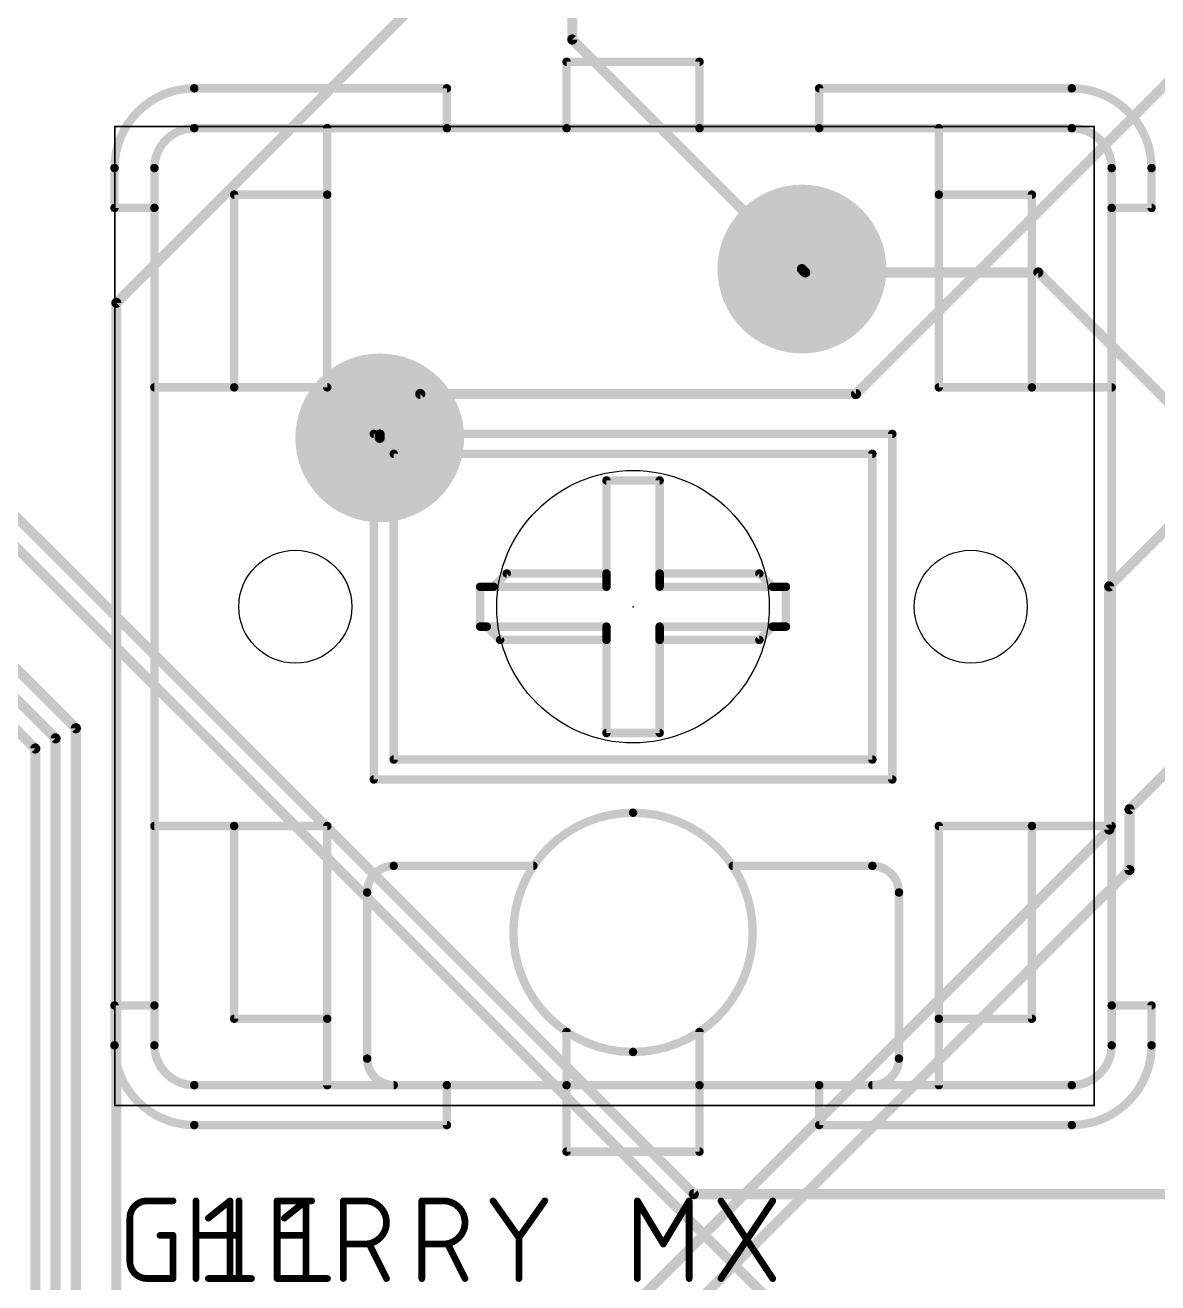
# Model space of a CAD drawing. Extents: x 8 to 150, y -13 to 106.
# Drawn here: x 70.87 to 87.9, y 58.41 to 77.33 of the extents above; entities that cross this region are included whole.
import ezdxf

# ---------------------------------------------------------------- set-up
doc = ezdxf.new("R2010")
doc.units = 0
for name, color, linetype in [('1', 22, 'CONTINUOUS'), ('16', 175, 'CONTINUOUS'), ('17', 82, 'CONTINUOUS'), ('20', 30, 'CONTINUOUS'), ('21', 253, 'CONTINUOUS'), ('23', 7, 'CONTINUOUS'), ('25', 253, 'CONTINUOUS'), ('49', 253, 'CONTINUOUS'), ('51', 253, 'CONTINUOUS')]:
    doc.layers.add(name, color=color, linetype=linetype)

# ---------------------------------------------------------------- blocks, each defined once
blk = doc.blocks.new('ROUNDP')
at = {"const_width": 0.5}
blk.add_lwpolyline([(0, -0.25, 1), (0, 0.25, 1), (0, -0.25)], format="xyb", dxfattribs=at)

msp = doc.modelspace()

# ---------------------------------------------------------------- linework, layer by layer
at = {"layer": '1', "const_width": 0.1524}
for points in [[(87.1728, 68.8848), (111.5568, 93.2688)], [(85.6488, 86.5632), (72.2376, 73.152)], [(83.3628, 71.7804), (97.8408, 86.2584)], [(79.0956, 77.1144), (79.0956, 79.0956)], [(82.55, 73.66), (79.0956, 77.1144)], [(87.4776, 65.532), (99.06, 77.1144)], [(72.2376, 73.152), (72.2376, 48.6156)], [(76.2, 71.1708), (76.8096, 71.7804)], [(76.8096, 71.7804), (83.3628, 71.7804)], [(76.2, 71.1708), (76.2, 71.12)], [(71.3232, 66.5988), (67.2084, 70.7136)], [(71.628, 66.7512), (67.5132, 70.866)], [(71.0184, 66.4464), (66.9036, 70.5612)], [(87.1728, 65.2272), (87.1728, 68.8848)], [(71.628, 47.3964), (71.628, 66.7512)], [(71.3232, 47.244), (71.3232, 66.5988)], [(71.0184, 45.72), (71.0184, 66.4464)], [(87.4776, 64.6176), (87.4776, 65.532)], [(72.8472, 50.9016), (87.1728, 65.2272)], [(79.0956, 56.2356), (87.4776, 64.6176)]]:
    msp.add_lwpolyline(points, dxfattribs=at)
at = {"layer": '1', "const_width": 0.0762}
for points in [[(79.0575, 77.1144, 1), (79.1337, 77.1144)], [(79.1225, 77.1413, 1), (79.0687, 77.0875)], [(82.5231, 73.6331, 1), (82.5769, 73.6869)], [(72.2757, 73.152, 1), (72.1995, 73.152)], [(72.2107, 73.1789, 1), (72.2645, 73.1251)], [(76.8096, 71.8185, 1), (76.8096, 71.7423)], [(76.8365, 71.7535, 1), (76.7827, 71.8073)], [(83.3359, 71.8073, 1), (83.3897, 71.7535)], [(83.3628, 71.7423, 1), (83.3628, 71.8185)], [(76.2381, 71.1708, 1), (76.1619, 71.1708)], [(76.1619, 71.12, 1), (76.2381, 71.12)], [(76.1731, 71.1977, 1), (76.2269, 71.1439)], [(87.2109, 68.8848, 1), (87.1347, 68.8848)], [(87.1459, 68.9117, 1), (87.1997, 68.8579)], [(71.6661, 66.7512, 1), (71.5899, 66.7512)], [(71.6011, 66.7243, 1), (71.6549, 66.7781)], [(71.3613, 66.5988, 1), (71.2851, 66.5988)], [(71.2963, 66.5719, 1), (71.3501, 66.6257)], [(71.0565, 66.4464, 1), (70.9803, 66.4464)], [(70.9915, 66.4195, 1), (71.0453, 66.4733)], [(87.5157, 65.532, 1), (87.4395, 65.532)], [(87.4507, 65.5589, 1), (87.5045, 65.5051)], [(87.1997, 65.2003, 1), (87.1459, 65.2541)], [(87.1347, 65.2272, 1), (87.2109, 65.2272)], [(87.4395, 64.6176, 1), (87.5157, 64.6176)], [(87.5045, 64.5907, 1), (87.4507, 64.6445)]]:
    msp.add_lwpolyline(points, format="xyb", dxfattribs=at)
at = {"layer": '16', "const_width": 0.1524}
for points in [[(80.9244, 59.7408), (52.7304, 87.9348)], [(82.6008, 73.6092), (82.55, 73.66)], [(86.106, 73.6092), (82.6008, 73.6092)], [(99.6696, 60.0456), (86.106, 73.6092)], [(85.4964, 54.7116), (69.6468, 70.5612)], [(110.0328, 59.7408), (80.9244, 59.7408)]]:
    msp.add_lwpolyline(points, dxfattribs=at)
at = {"layer": '16', "const_width": 0.0762}
for points in [[(82.5769, 73.6869, 1), (82.5231, 73.6331)], [(82.6008, 73.6473, 1), (82.6008, 73.5711)], [(82.5739, 73.5823, 1), (82.6277, 73.6361)], [(86.1329, 73.6361, 1), (86.0791, 73.5823)], [(86.106, 73.5711, 1), (86.106, 73.6473)], [(80.9244, 59.7789, 1), (80.9244, 59.7027)], [(80.8975, 59.7139, 1), (80.9513, 59.7677)]]:
    msp.add_lwpolyline(points, format="xyb", dxfattribs=at)
at = {"layer": '20'}
for centre, radius in [((80.01, 68.58), 2.05), ((74.93, 68.58), 0.85), ((85.09, 68.58), 0.85)]:
    msp.add_circle(centre, radius, dxfattribs=at)
at = {"layer": '21'}
for points, const_width in [([(79.01, 76.8118, 1), (79.01, 76.7482)], 0.0635), ([(79.0418, 76.78, 1), (78.9783, 76.78)], 0.0635), ([(81.0418, 76.78, 1), (80.9783, 76.78)], 0.0635), ([(81.01, 76.7482, 1), (81.01, 76.8118)], 0.0635), ([(73.41, 76.38, 0.4142), (72.21, 75.18)], 0.127), ([(73.41, 76.4118, 1), (73.41, 76.3483)], 0.0635), ([(73.41, 76.3483, 1), (73.41, 76.4118)], 0.0635), ([(77.2418, 76.38, 1), (77.1783, 76.38)], 0.0635), ([(77.21, 76.3483, 1), (77.21, 76.4118)], 0.0635), ([(82.8418, 76.38, 1), (82.7782, 76.38)], 0.0635), ([(82.81, 76.4118, 1), (82.81, 76.3483)], 0.0635), ([(86.61, 76.4118, 1), (86.61, 76.3483)], 0.0635), ([(87.81, 75.18, 0.4142), (86.61, 76.38)], 0.127), ([(86.61, 76.3483, 1), (86.61, 76.4118)], 0.0635), ([(73.41, 75.78, 0.4142), (72.81, 75.18)], 0.127), ([(73.41, 75.8118, 1), (73.41, 75.7482)], 0.0635), ([(73.41, 75.7482, 1), (73.41, 75.8118)], 0.0635), ([(77.21, 75.8118, 1), (77.21, 75.7482)], 0.0635), ([(77.1783, 75.78, 1), (77.2418, 75.78)], 0.0635), ([(77.21, 75.7482, 1), (77.21, 75.8118)], 0.0635), ([(79.01, 75.8118, 1), (79.01, 75.7482)], 0.0635), ([(78.9783, 75.78, 1), (79.0418, 75.78)], 0.0635), ([(79.01, 75.7482, 1), (79.01, 75.8118)], 0.0635), ([(81.01, 75.8118, 1), (81.01, 75.7482)], 0.0635), ([(80.9783, 75.78, 1), (81.0418, 75.78)], 0.0635), ([(81.01, 75.7482, 1), (81.01, 75.8118)], 0.0635), ([(82.81, 75.8118, 1), (82.81, 75.7482)], 0.0635), ([(82.7782, 75.78, 1), (82.8418, 75.78)], 0.0635), ([(82.81, 75.7482, 1), (82.81, 75.8118)], 0.0635), ([(86.61, 75.8118, 1), (86.61, 75.7482)], 0.0635), ([(87.21, 75.18, 0.4142), (86.61, 75.78)], 0.127), ([(86.61, 75.7482, 1), (86.61, 75.8118)], 0.0635), ([(72.2418, 75.18, 1), (72.1783, 75.18)], 0.0635), ([(72.1783, 75.18, 1), (72.2418, 75.18)], 0.0635), ([(72.8418, 75.18, 1), (72.7782, 75.18)], 0.0635), ([(72.7782, 75.18, 1), (72.8418, 75.18)], 0.0635), ([(87.2418, 75.18, 1), (87.1783, 75.18)], 0.0635), ([(87.1783, 75.18, 1), (87.2418, 75.18)], 0.0635), ([(87.8418, 75.18, 1), (87.7782, 75.18)], 0.0635), ([(87.7782, 75.18, 1), (87.8418, 75.18)], 0.0635), ([(72.21, 74.6118, 1), (72.21, 74.5482)], 0.0635), ([(72.1783, 74.58, 1), (72.2418, 74.58)], 0.0635), ([(72.8418, 74.58, 1), (72.7782, 74.58)], 0.0635), ([(72.7782, 74.58, 1), (72.8418, 74.58)], 0.0635), ([(72.81, 74.5482, 1), (72.81, 74.6118)], 0.0635), ([(87.21, 74.6118, 1), (87.21, 74.5482)], 0.0635), ([(87.2418, 74.58, 1), (87.1783, 74.58)], 0.0635), ([(87.1783, 74.58, 1), (87.2418, 74.58)], 0.0635), ([(87.7782, 74.58, 1), (87.8418, 74.58)], 0.0635), ([(87.81, 74.5482, 1), (87.81, 74.6118)], 0.0635), ([(72.21, 62.6118, 1), (72.21, 62.5483)], 0.0635), ([(72.2418, 62.58, 1), (72.1783, 62.58)], 0.0635), ([(72.8418, 62.58, 1), (72.7782, 62.58)], 0.0635), ([(72.81, 62.5483, 1), (72.81, 62.6118)], 0.0635), ([(87.21, 62.6118, 1), (87.21, 62.5483)], 0.0635), ([(87.2418, 62.58, 1), (87.1783, 62.58)], 0.0635), ([(87.8418, 62.58, 1), (87.7782, 62.58)], 0.0635), ([(87.81, 62.5483, 1), (87.81, 62.6118)], 0.0635), ([(72.7782, 62.58, 1), (72.8418, 62.58)], 0.0635), ([(87.1783, 62.58, 1), (87.2418, 62.58)], 0.0635), ([(72.21, 61.98, 0.4142), (73.41, 60.78)], 0.127), ([(72.2418, 61.98, 1), (72.1783, 61.98)], 0.0635), ([(72.1783, 61.98, 1), (72.2418, 61.98)], 0.0635), ([(72.8418, 61.98, 1), (72.7782, 61.98)], 0.0635), ([(72.7782, 61.98, 1), (72.8418, 61.98)], 0.0635), ([(72.81, 61.98, 0.4142), (73.41, 61.38)], 0.127), ([(86.61, 60.78, 0.4142), (87.81, 61.98)], 0.127), ([(86.61, 61.38, 0.4142), (87.21, 61.98)], 0.127), ([(87.2418, 61.98, 1), (87.1783, 61.98)], 0.0635), ([(87.1783, 61.98, 1), (87.2418, 61.98)], 0.0635), ([(87.8418, 61.98, 1), (87.7782, 61.98)], 0.0635), ([(87.7782, 61.98, 1), (87.8418, 61.98)], 0.0635), ([(73.41, 61.4118, 1), (73.41, 61.3483)], 0.0635), ([(73.41, 61.3483, 1), (73.41, 61.4118)], 0.0635), ([(77.21, 61.4118, 1), (77.21, 61.3483)], 0.0635), ([(77.2418, 61.38, 1), (77.1783, 61.38)], 0.0635), ([(77.21, 61.3483, 1), (77.21, 61.4118)], 0.0635), ([(79.01, 61.4118, 1), (79.01, 61.3483)], 0.0635), ([(79.0418, 61.38, 1), (78.9783, 61.38)], 0.0635), ([(79.01, 61.3483, 1), (79.01, 61.4118)], 0.0635), ([(81.01, 61.4118, 1), (81.01, 61.3483)], 0.0635), ([(81.0418, 61.38, 1), (80.9783, 61.38)], 0.0635), ([(81.01, 61.3483, 1), (81.01, 61.4118)], 0.0635), ([(82.8418, 61.38, 1), (82.7782, 61.38)], 0.0635), ([(82.81, 61.4118, 1), (82.81, 61.3483)], 0.0635), ([(82.81, 61.3483, 1), (82.81, 61.4118)], 0.0635), ([(86.61, 61.4118, 1), (86.61, 61.3483)], 0.0635), ([(86.61, 61.3483, 1), (86.61, 61.4118)], 0.0635), ([(73.41, 60.8118, 1), (73.41, 60.7482)], 0.0635), ([(73.41, 60.7482, 1), (73.41, 60.8118)], 0.0635), ([(77.1783, 60.78, 1), (77.2418, 60.78)], 0.0635), ([(77.21, 60.7482, 1), (77.21, 60.8118)], 0.0635), ([(82.81, 60.8118, 1), (82.81, 60.7482)], 0.0635), ([(82.7782, 60.78, 1), (82.8418, 60.78)], 0.0635), ([(86.61, 60.8118, 1), (86.61, 60.7482)], 0.0635), ([(86.61, 60.7482, 1), (86.61, 60.8118)], 0.0635), ([(79.01, 60.4118, 1), (79.01, 60.3483)], 0.0635), ([(78.9783, 60.38, 1), (79.0418, 60.38)], 0.0635), ([(80.9783, 60.38, 1), (81.0418, 60.38)], 0.0635), ([(81.01, 60.3483, 1), (81.01, 60.4118)], 0.0635)]:
    msp.add_lwpolyline(points, format="xyb", dxfattribs=dict(at, const_width=const_width))
at = {"layer": '21', "const_width": 0.127}
for points in [[(79.01, 76.78), (79.01, 75.78)], [(81.01, 76.78), (79.01, 76.78)], [(81.01, 76.78), (81.01, 75.78)], [(73.41, 76.38), (77.21, 76.38)], [(77.21, 76.38), (77.21, 75.78)], [(82.81, 76.38), (86.61, 76.38)], [(82.81, 76.38), (82.81, 75.78)], [(73.41, 75.78), (77.21, 75.78)], [(77.21, 75.78), (79.01, 75.78)], [(79.01, 75.78), (81.01, 75.78)], [(81.01, 75.78), (82.81, 75.78)], [(82.81, 75.78), (86.61, 75.78)], [(72.21, 74.58), (72.21, 75.18)], [(72.81, 74.58), (72.81, 75.18)], [(87.21, 75.18), (87.21, 74.58)], [(87.81, 75.18), (87.81, 74.58)], [(72.81, 74.58), (72.21, 74.58)], [(72.81, 62.58), (72.81, 74.58)], [(87.21, 74.58), (87.21, 62.58)], [(87.21, 74.58), (87.81, 74.58)], [(72.21, 61.98), (72.21, 62.58)], [(72.81, 62.58), (72.21, 62.58)], [(72.81, 61.98), (72.81, 62.58)], [(87.21, 62.58), (87.21, 61.98)], [(87.21, 62.58), (87.81, 62.58)], [(87.81, 62.58), (87.81, 61.98)], [(77.21, 61.38), (73.41, 61.38)], [(79.01, 61.38), (77.21, 61.38)], [(77.21, 61.38), (77.21, 60.78)], [(81.01, 61.38), (79.01, 61.38)], [(79.01, 61.38), (79.01, 60.38)], [(82.81, 61.38), (81.01, 61.38)], [(81.01, 61.38), (81.01, 60.38)], [(86.61, 61.38), (82.81, 61.38)], [(82.81, 61.38), (82.81, 60.78)], [(77.21, 60.78), (73.41, 60.78)], [(86.61, 60.78), (82.81, 60.78)], [(81.01, 60.38), (79.01, 60.38)]]:
    msp.add_lwpolyline(points, dxfattribs=at)
at = {"layer": '23'}
msp.add_point((80.01, 68.58), dxfattribs=at)
at = {"layer": '25'}
for points, const_width in [([(72.7004, 59.6392, 0.4142), (72.4408, 59.3796)], 0.1016), ([(72.7004, 59.6392, 0.4142), (72.4408, 59.3796)], 0.1016), ([(72.7004, 59.6646, 1), (72.7004, 59.6138)], 0.0508), ([(72.7004, 59.6646, 1), (72.7004, 59.6138)], 0.0508), ([(72.7004, 59.6138, 1), (72.7004, 59.6646)], 0.0508), ([(72.7004, 59.6138, 1), (72.7004, 59.6646)], 0.0508), ([(72.9601, 59.6138, 1), (72.9601, 59.6646)], 0.0508), ([(73.0899, 59.6138, 1), (73.0899, 59.6646)], 0.0508), ([(73.4601, 59.6392, 1), (73.4093, 59.6392)], 0.0508), ([(73.9719, 59.6392, 1), (73.921, 59.6392)], 0.0508), ([(73.9623, 59.6194, 1), (73.9306, 59.659)], 0.0508), ([(74.1092, 59.6392, 1), (74.0584, 59.6392)], 0.0508), ([(74.6816, 59.6392, 1), (74.6308, 59.6392)], 0.0508), ([(74.6562, 59.6646, 1), (74.6562, 59.6138)], 0.0508), ([(75.1148, 59.6392, 1), (75.064, 59.6392)], 0.0508), ([(75.1053, 59.6194, 1), (75.0736, 59.659)], 0.0508), ([(75.1755, 59.6138, 1), (75.1755, 59.6646)], 0.0508), ([(75.6773, 59.6392, 1), (75.6265, 59.6392)], 0.0508), ([(75.6519, 59.6646, 1), (75.6519, 59.6138)], 0.0508), ([(75.9764, 58.9901, 1), (75.9764, 59.6392)], 0.1016), ([(75.9764, 59.6646, 1), (75.9764, 59.6138)], 0.0508), ([(75.9764, 59.6138, 1), (75.9764, 59.6646)], 0.0508), ([(76.8584, 59.6392, 1), (76.8076, 59.6392)], 0.0508), ([(76.833, 59.6646, 1), (76.833, 59.6138)], 0.0508), ([(77.1575, 58.9901, 1), (77.1575, 59.6392)], 0.1016), ([(77.1575, 59.6646, 1), (77.1575, 59.6138)], 0.0508), ([(77.1575, 59.6138, 1), (77.1575, 59.6646)], 0.0508), ([(77.9245, 59.6538, 1), (77.8829, 59.6246)], 0.0508), ([(78.7034, 59.6246, 1), (78.6619, 59.6538)], 0.0508), ([(80.1008, 59.6392, 1), (80.05, 59.6392)], 0.0508), ([(80.0972, 59.6523, 1), (80.0536, 59.6261)], 0.0508), ([(80.8797, 59.6392, 1), (80.8289, 59.6392)], 0.0508), ([(80.8761, 59.6261, 1), (80.8326, 59.6523)], 0.0508), ([(81.3538, 59.6533, 1), (81.3116, 59.6251)], 0.0508), ([(82.1328, 59.6251, 1), (82.0905, 59.6533)], 0.0508), ([(72.4662, 59.3796, 1), (72.4154, 59.3796)], 0.0508), ([(72.4662, 59.3796, 1), (72.4154, 59.3796)], 0.0508), ([(73.606, 59.3994, 1), (73.6378, 59.3597)], 0.0508), ([(74.749, 59.3994, 1), (74.7808, 59.3597)], 0.0508), ([(72.4154, 59.3796, 1), (72.4662, 59.3796)], 0.0508), ([(72.4154, 59.3796, 1), (72.4662, 59.3796)], 0.0508), ([(72.8952, 59.1453, 1), (72.8952, 59.0945)], 0.0508), ([(73.1153, 59.1199, 1), (73.0645, 59.1199)], 0.0508), ([(73.0899, 59.0945, 1), (73.0899, 59.1453)], 0.0508), ([(73.4347, 59.1453, 1), (73.4347, 59.0945)], 0.0508), ([(74.0838, 59.0945, 1), (74.0838, 59.1453)], 0.0508), ([(74.6562, 59.1453, 1), (74.6562, 59.0945)], 0.0508), ([(75.0456, 59.0945, 1), (75.0456, 59.1453)], 0.0508), ([(78.2724, 59.1021, 1), (78.3139, 59.0728)], 0.0508), ([(78.3186, 59.0875, 1), (78.2678, 59.0875)], 0.0508), ([(78.2724, 59.0728, 1), (78.3139, 59.1021)], 0.0508), ([(75.6519, 59.0155, 1), (75.6519, 58.9647)], 0.0508), ([(75.9764, 59.0155, 1), (75.9764, 58.9647)], 0.0508), ([(75.9764, 58.9647, 1), (75.9764, 59.0155)], 0.0508), ([(76.0641, 59.0014, 1), (76.0186, 58.9787)], 0.0508), ([(76.833, 59.0155, 1), (76.833, 58.9647)], 0.0508), ([(77.1575, 59.0155, 1), (77.1575, 58.9647)], 0.0508), ([(77.1575, 58.9647, 1), (77.1575, 59.0155)], 0.0508), ([(77.2452, 59.0014, 1), (77.1997, 58.9787)], 0.0508), ([(80.4431, 59.0032, 1), (80.4866, 58.977)], 0.0508), ([(80.4431, 58.977, 1), (80.4866, 59.0032)], 0.0508), ([(72.4408, 58.7304, 0.4142), (72.7004, 58.4708)], 0.1016), ([(72.4662, 58.7304, 1), (72.4154, 58.7304)], 0.0508), ([(72.4408, 58.7304, 0.4142), (72.7004, 58.4708)], 0.1016), ([(72.4662, 58.7304, 1), (72.4154, 58.7304)], 0.0508), ([(72.4154, 58.7304, 1), (72.4662, 58.7304)], 0.0508), ([(72.4154, 58.7304, 1), (72.4662, 58.7304)], 0.0508), ([(72.7004, 58.4962, 1), (72.7004, 58.4454)], 0.0508), ([(72.7004, 58.4962, 1), (72.7004, 58.4454)], 0.0508), ([(72.7004, 58.4454, 1), (72.7004, 58.4962)], 0.0508), ([(72.7004, 58.4454, 1), (72.7004, 58.4962)], 0.0508), ([(72.9601, 58.4454, 1), (72.9601, 58.4962)], 0.0508), ([(73.0645, 58.4708, 1), (73.1153, 58.4708)], 0.0508), ([(73.0899, 58.4454, 1), (73.0899, 58.4962)], 0.0508), ([(73.4093, 58.4708, 1), (73.4601, 58.4708)], 0.0508), ([(73.6219, 58.4962, 1), (73.6219, 58.4454)], 0.0508), ([(73.921, 58.4708, 1), (73.9719, 58.4708)], 0.0508), ([(74.0584, 58.4708, 1), (74.1092, 58.4708)], 0.0508), ([(74.271, 58.4454, 1), (74.271, 58.4962)], 0.0508), ([(74.6562, 58.4962, 1), (74.6562, 58.4454)], 0.0508), ([(74.6308, 58.4708, 1), (74.6816, 58.4708)], 0.0508), ([(74.7649, 58.4962, 1), (74.7649, 58.4454)], 0.0508), ([(75.064, 58.4708, 1), (75.1148, 58.4708)], 0.0508), ([(75.1755, 58.4454, 1), (75.1755, 58.4962)], 0.0508), ([(75.414, 58.4454, 1), (75.414, 58.4962)], 0.0508), ([(75.6265, 58.4708, 1), (75.6773, 58.4708)], 0.0508), ([(76.2783, 58.4594, 1), (76.3237, 58.4822)], 0.0508), ([(76.8076, 58.4708, 1), (76.8584, 58.4708)], 0.0508), ([(77.4594, 58.4594, 1), (77.5048, 58.4822)], 0.0508), ([(78.2678, 58.4708, 1), (78.3186, 58.4708)], 0.0508), ([(80.05, 58.4708, 1), (80.1008, 58.4708)], 0.0508), ([(80.8289, 58.4708, 1), (80.8797, 58.4708)], 0.0508), ([(81.3116, 58.4849, 1), (81.3538, 58.4567)], 0.0508), ([(82.0905, 58.4567, 1), (82.1328, 58.4849)], 0.0508)]:
    msp.add_lwpolyline(points, format="xyb", dxfattribs=dict(at, const_width=const_width))
at = {"layer": '25', "const_width": 0.1016}
for points in [[(72.7004, 59.6392), (72.9601, 59.6392)], [(72.7004, 59.6392), (73.0899, 59.6392)], [(73.4347, 58.4708), (73.4347, 59.6392)], [(73.6219, 59.3796), (73.9464, 59.6392)], [(73.9464, 59.6392), (73.9464, 58.4708)], [(74.0838, 59.6392), (74.0838, 58.4708)], [(74.6562, 58.4708), (74.6562, 59.6392)], [(74.6562, 59.6392), (75.1755, 59.6392)], [(74.7649, 59.3796), (75.0894, 59.6392)], [(75.0894, 59.6392), (75.0894, 58.4708)], [(75.6519, 58.4708), (75.6519, 59.6392)], [(75.6519, 59.6392), (75.9764, 59.6392)], [(76.833, 58.4708), (76.833, 59.6392)], [(76.833, 59.6392), (77.1575, 59.6392)], [(77.9037, 59.6392), (78.2932, 59.0875)], [(78.2932, 59.0875), (78.6826, 59.6392)], [(80.0754, 58.4708), (80.0754, 59.6392)], [(80.0754, 59.6392), (80.4649, 58.9901)], [(80.4649, 58.9901), (80.8543, 59.6392)], [(80.8543, 59.6392), (80.8543, 58.4708)], [(81.3327, 58.4708), (82.1116, 59.6392)], [(81.3327, 59.6392), (82.1116, 58.4708)], [(72.4408, 58.7304), (72.4408, 59.3796)], [(72.4408, 58.7304), (72.4408, 59.3796)], [(72.8952, 59.1199), (73.0899, 59.1199)], [(73.0899, 59.1199), (73.0899, 58.4708)], [(73.4347, 59.1199), (74.0838, 59.1199)], [(74.6562, 59.1199), (75.0456, 59.1199)], [(78.2932, 58.4708), (78.2932, 59.0875)], [(75.9764, 58.9901), (75.6519, 58.9901)], [(76.301, 58.4708), (76.0413, 58.9901)], [(77.1575, 58.9901), (76.833, 58.9901)], [(77.4821, 58.4708), (77.2224, 58.9901)], [(72.9601, 58.4708), (72.7004, 58.4708)], [(73.0899, 58.4708), (72.7004, 58.4708)], [(73.6219, 58.4708), (74.271, 58.4708)], [(75.1755, 58.4708), (74.6562, 58.4708)], [(74.7649, 58.4708), (75.414, 58.4708)]]:
    msp.add_lwpolyline(points, dxfattribs=at)
at = {"layer": '49', "const_width": 0.025}
for points in [[(72.2135, 75.8063), (86.9455, 75.8063)], [(72.2135, 61.0743), (72.2135, 75.8063)], [(86.9455, 75.8063), (86.9455, 61.0743)], [(86.9455, 61.0743), (72.2135, 61.0743)]]:
    msp.add_lwpolyline(points, dxfattribs=at)
at = {"layer": '49', "const_width": 0.0125}
for points in [[(72.2135, 75.8126, 1), (72.2135, 75.8001)], [(72.2197, 75.8063, 1), (72.2072, 75.8063)], [(86.9517, 75.8063, 1), (86.9392, 75.8063)], [(86.9455, 75.8001, 1), (86.9455, 75.8126)], [(72.2135, 61.0806, 1), (72.2135, 61.068)], [(72.2072, 61.0743, 1), (72.2197, 61.0743)], [(86.9392, 61.0743, 1), (86.9517, 61.0743)], [(86.9455, 61.068, 1), (86.9455, 61.0806)]]:
    msp.add_lwpolyline(points, format="xyb", dxfattribs=at)
at = {"layer": '51', "const_width": 0.127}
for points in [[(75.41, 74.78), (75.41, 75.78)], [(84.61, 74.78), (84.61, 75.78)], [(74.01, 71.88), (74.01, 74.78)], [(74.01, 74.78), (75.41, 74.78)], [(75.41, 71.88), (75.41, 74.78)], [(84.61, 71.88), (84.61, 74.78)], [(84.61, 74.78), (86.01, 74.78)], [(86.01, 71.88), (86.01, 74.78)], [(72.81, 71.88), (74.01, 71.88)], [(74.01, 71.88), (75.41, 71.88)], [(84.61, 71.88), (86.01, 71.88)], [(86.01, 71.88), (87.21, 71.88)], [(76.11, 71.18), (83.91, 71.18)], [(76.11, 65.98), (76.11, 71.18)], [(83.91, 71.18), (83.91, 65.98)], [(76.41, 66.28), (76.41, 70.88)], [(76.41, 70.88), (83.61, 70.88)], [(83.61, 70.88), (83.61, 66.28)], [(79.61, 69.08), (79.61, 70.48)], [(79.61, 70.48), (80.41, 70.48)], [(80.41, 70.48), (80.41, 69.08)], [(77.91, 68.88), (78.11, 69.08)], [(78.11, 69.08), (79.61, 69.08)], [(79.61, 68.88), (79.61, 69.08)], [(80.41, 69.08), (80.41, 68.88)], [(80.41, 69.08), (81.91, 69.08)], [(82.11, 68.88), (81.91, 69.08)], [(77.71, 68.28), (77.71, 68.88)], [(77.71, 68.88), (77.91, 68.88)], [(77.91, 68.88), (79.61, 68.88)], [(80.41, 68.88), (82.11, 68.88)], [(82.11, 68.88), (82.31, 68.88)], [(82.31, 68.88), (82.31, 68.28)], [(77.71, 68.28), (77.81, 68.28)], [(79.61, 68.28), (77.81, 68.28)], [(77.81, 68.28), (78.01, 68.08)], [(79.61, 68.08), (79.61, 68.28)], [(82.11, 68.28), (80.41, 68.28)], [(80.41, 68.28), (80.41, 68.08)], [(81.91, 68.08), (82.11, 68.28)], [(82.31, 68.28), (82.11, 68.28)], [(78.01, 68.08), (79.61, 68.08)], [(79.61, 66.68), (79.61, 68.08)], [(80.41, 68.08), (80.41, 66.68)], [(80.41, 68.08), (81.91, 68.08)], [(80.41, 66.68), (79.61, 66.68)], [(83.61, 66.28), (76.41, 66.28)], [(83.91, 65.98), (76.11, 65.98)], [(72.81, 65.28), (74.01, 65.28)], [(74.01, 65.28), (75.41, 65.28)], [(74.01, 62.38), (74.01, 65.28)], [(75.41, 62.38), (75.41, 65.28)], [(84.61, 65.28), (86.01, 65.28)], [(84.61, 62.38), (84.61, 65.28)], [(86.01, 65.28), (87.21, 65.28)], [(86.01, 62.38), (86.01, 65.28)], [(78.51, 64.68), (76.41, 64.68)], [(83.61, 64.68), (81.51, 64.68)], [(76.01, 64.28), (76.01, 61.78)], [(84.01, 64.28), (84.01, 61.78)], [(74.01, 62.38), (75.41, 62.38)], [(75.41, 61.38), (75.41, 62.38)], [(84.61, 61.38), (84.61, 62.38)], [(84.61, 62.38), (86.01, 62.38)], [(79.01, 61.38), (79.01, 62.18)], [(81.01, 62.18), (81.01, 61.38)]]:
    msp.add_lwpolyline(points, dxfattribs=at)
at = {"layer": '51'}
for points, const_width in [([(75.4417, 75.78, 1), (75.3782, 75.78)], 0.0635), ([(84.6418, 75.78, 1), (84.5782, 75.78)], 0.0635), ([(74.01, 74.8118, 1), (74.01, 74.7482)], 0.0635), ([(74.0418, 74.78, 1), (73.9783, 74.78)], 0.0635), ([(75.4417, 74.78, 1), (75.3782, 74.78)], 0.0635), ([(75.3782, 74.78, 1), (75.4417, 74.78)], 0.0635), ([(75.41, 74.7482, 1), (75.41, 74.8118)], 0.0635), ([(84.6418, 74.78, 1), (84.5782, 74.78)], 0.0635), ([(84.61, 74.8118, 1), (84.61, 74.7482)], 0.0635), ([(84.5782, 74.78, 1), (84.6418, 74.78)], 0.0635), ([(86.0418, 74.78, 1), (85.9783, 74.78)], 0.0635), ([(86.01, 74.7482, 1), (86.01, 74.8118)], 0.0635), ([(72.81, 71.9118, 1), (72.81, 71.8483)], 0.0635), ([(74.01, 71.9118, 1), (74.01, 71.8483)], 0.0635), ([(74.01, 71.8483, 1), (74.01, 71.9118)], 0.0635), ([(75.41, 71.8483, 1), (75.41, 71.9118)], 0.0635), ([(84.61, 71.9118, 1), (84.61, 71.8483)], 0.0635), ([(86.01, 71.9118, 1), (86.01, 71.8483)], 0.0635), ([(86.01, 71.8483, 1), (86.01, 71.9118)], 0.0635), ([(87.21, 71.8483, 1), (87.21, 71.9118)], 0.0635), ([(73.9783, 71.88, 1), (74.0418, 71.88)], 0.0635), ([(75.3782, 71.88, 1), (75.4417, 71.88)], 0.0635), ([(84.5782, 71.88, 1), (84.6418, 71.88)], 0.0635), ([(85.9783, 71.88, 1), (86.0418, 71.88)], 0.0635), ([(76.1418, 71.18, 1), (76.0782, 71.18)], 0.0635), ([(76.11, 71.2118, 1), (76.11, 71.1483)], 0.0635), ([(83.9418, 71.18, 1), (83.8783, 71.18)], 0.0635), ([(83.91, 71.1483, 1), (83.91, 71.2118)], 0.0635), ([(76.41, 70.9118, 1), (76.41, 70.8483)], 0.0635), ([(76.4417, 70.88, 1), (76.3782, 70.88)], 0.0635), ([(83.6418, 70.88, 1), (83.5782, 70.88)], 0.0635), ([(83.61, 70.8483, 1), (83.61, 70.9118)], 0.0635), ([(79.6418, 70.48, 1), (79.5782, 70.48)], 0.0635), ([(79.61, 70.5118, 1), (79.61, 70.4483)], 0.0635), ([(80.4418, 70.48, 1), (80.3783, 70.48)], 0.0635), ([(80.41, 70.4483, 1), (80.41, 70.5118)], 0.0635), ([(78.11, 69.1118, 1), (78.11, 69.0482)], 0.0635), ([(78.1325, 69.0575, 1), (78.0875, 69.1025)], 0.0635), ([(79.6418, 69.08, 1), (79.5782, 69.08)], 0.0635), ([(79.5782, 69.08, 1), (79.6418, 69.08)], 0.0635), ([(79.61, 69.0482, 1), (79.61, 69.1118)], 0.0635), ([(80.41, 69.1118, 1), (80.41, 69.0482)], 0.0635), ([(80.4418, 69.08, 1), (80.3783, 69.08)], 0.0635), ([(80.3783, 69.08, 1), (80.4418, 69.08)], 0.0635), ([(81.9325, 69.1025, 1), (81.8875, 69.0575)], 0.0635), ([(81.91, 69.0482, 1), (81.91, 69.1118)], 0.0635), ([(77.71, 68.9118, 1), (77.71, 68.8483)], 0.0635), ([(77.7418, 68.88, 1), (77.6783, 68.88)], 0.0635), ([(77.8875, 68.9025, 1), (77.9325, 68.8575)], 0.0635), ([(77.91, 68.9118, 1), (77.91, 68.8483)], 0.0635), ([(77.91, 68.8483, 1), (77.91, 68.9118)], 0.0635), ([(79.5782, 68.88, 1), (79.6418, 68.88)], 0.0635), ([(79.61, 68.8483, 1), (79.61, 68.9118)], 0.0635), ([(80.41, 68.9118, 1), (80.41, 68.8483)], 0.0635), ([(80.3783, 68.88, 1), (80.4418, 68.88)], 0.0635), ([(82.11, 68.9118, 1), (82.11, 68.8483)], 0.0635), ([(82.0875, 68.8575, 1), (82.1325, 68.9025)], 0.0635), ([(82.11, 68.8483, 1), (82.11, 68.9118)], 0.0635), ([(82.3418, 68.88, 1), (82.2782, 68.88)], 0.0635), ([(82.31, 68.8483, 1), (82.31, 68.9118)], 0.0635), ([(77.71, 68.3118, 1), (77.71, 68.2482)], 0.0635), ([(77.81, 68.3118, 1), (77.81, 68.2482)], 0.0635), ([(77.8325, 68.3025, 1), (77.7875, 68.2575)], 0.0635), ([(77.81, 68.2482, 1), (77.81, 68.3118)], 0.0635), ([(79.6418, 68.28, 1), (79.5782, 68.28)], 0.0635), ([(79.61, 68.2482, 1), (79.61, 68.3118)], 0.0635), ([(80.41, 68.3118, 1), (80.41, 68.2482)], 0.0635), ([(80.4418, 68.28, 1), (80.3783, 68.28)], 0.0635), ([(82.11, 68.3118, 1), (82.11, 68.2482)], 0.0635), ([(82.1325, 68.2575, 1), (82.0875, 68.3025)], 0.0635), ([(82.11, 68.2482, 1), (82.11, 68.3118)], 0.0635), ([(82.31, 68.2482, 1), (82.31, 68.3118)], 0.0635), ([(77.6783, 68.28, 1), (77.7418, 68.28)], 0.0635), ([(78.01, 68.1118, 1), (78.01, 68.0482)], 0.0635), ([(77.9875, 68.0575, 1), (78.0325, 68.1025)], 0.0635), ([(79.6418, 68.08, 1), (79.5782, 68.08)], 0.0635), ([(79.61, 68.0482, 1), (79.61, 68.1118)], 0.0635), ([(80.41, 68.1118, 1), (80.41, 68.0482)], 0.0635), ([(80.4418, 68.08, 1), (80.3783, 68.08)], 0.0635), ([(81.8875, 68.1025, 1), (81.9325, 68.0575)], 0.0635), ([(81.91, 68.0482, 1), (81.91, 68.1118)], 0.0635), ([(82.2782, 68.28, 1), (82.3418, 68.28)], 0.0635), ([(79.5782, 68.08, 1), (79.6418, 68.08)], 0.0635), ([(80.3783, 68.08, 1), (80.4418, 68.08)], 0.0635), ([(79.5782, 66.68, 1), (79.6418, 66.68)], 0.0635), ([(79.61, 66.7118, 1), (79.61, 66.6483)], 0.0635), ([(80.3783, 66.68, 1), (80.4418, 66.68)], 0.0635), ([(80.41, 66.6483, 1), (80.41, 66.7118)], 0.0635), ([(76.41, 66.3118, 1), (76.41, 66.2482)], 0.0635), ([(76.3782, 66.28, 1), (76.4417, 66.28)], 0.0635), ([(83.5782, 66.28, 1), (83.6418, 66.28)], 0.0635), ([(83.61, 66.2482, 1), (83.61, 66.3118)], 0.0635), ([(76.0782, 65.98, 1), (76.1418, 65.98)], 0.0635), ([(76.11, 66.0118, 1), (76.11, 65.9483)], 0.0635), ([(83.8783, 65.98, 1), (83.9418, 65.98)], 0.0635), ([(83.91, 65.9483, 1), (83.91, 66.0118)], 0.0635), ([(80.01, 65.48, 1), (80.01, 61.88)], 0.127), ([(80.01, 61.88, 1), (80.01, 65.48)], 0.127), ([(80.01, 65.5118, 1), (80.01, 65.4483)], 0.0635), ([(80.01, 65.4483, 1), (80.01, 65.5118)], 0.0635), ([(72.81, 65.3118, 1), (72.81, 65.2482)], 0.0635), ([(74.01, 65.3118, 1), (74.01, 65.2482)], 0.0635), ([(74.0418, 65.28, 1), (73.9783, 65.28)], 0.0635), ([(74.01, 65.2482, 1), (74.01, 65.3118)], 0.0635), ([(75.4417, 65.28, 1), (75.3782, 65.28)], 0.0635), ([(75.41, 65.2482, 1), (75.41, 65.3118)], 0.0635), ([(84.61, 65.3118, 1), (84.61, 65.2482)], 0.0635), ([(84.6418, 65.28, 1), (84.5782, 65.28)], 0.0635), ([(86.01, 65.3118, 1), (86.01, 65.2482)], 0.0635), ([(86.0418, 65.28, 1), (85.9783, 65.28)], 0.0635), ([(86.01, 65.2482, 1), (86.01, 65.3118)], 0.0635), ([(87.21, 65.2482, 1), (87.21, 65.3118)], 0.0635), ([(76.41, 64.68, 0.4142), (76.01, 64.28)], 0.127), ([(76.41, 64.7118, 1), (76.41, 64.6483)], 0.0635), ([(76.41, 64.6483, 1), (76.41, 64.7118)], 0.0635), ([(78.51, 64.6483, 1), (78.51, 64.7118)], 0.0635), ([(81.51, 64.7118, 1), (81.51, 64.6483)], 0.0635), ([(84.01, 64.28, 0.4142), (83.61, 64.68)], 0.127), ([(83.61, 64.7118, 1), (83.61, 64.6483)], 0.0635), ([(83.61, 64.6483, 1), (83.61, 64.7118)], 0.0635), ([(76.0418, 64.28, 1), (75.9783, 64.28)], 0.0635), ([(84.0418, 64.28, 1), (83.9783, 64.28)], 0.0635), ([(75.9783, 64.28, 1), (76.0418, 64.28)], 0.0635), ([(83.9783, 64.28, 1), (84.0418, 64.28)], 0.0635), ([(74.01, 62.4118, 1), (74.01, 62.3483)], 0.0635), ([(73.9783, 62.38, 1), (74.0418, 62.38)], 0.0635), ([(75.4417, 62.38, 1), (75.3782, 62.38)], 0.0635), ([(75.3782, 62.38, 1), (75.4417, 62.38)], 0.0635), ([(75.41, 62.3483, 1), (75.41, 62.4118)], 0.0635), ([(84.6418, 62.38, 1), (84.5782, 62.38)], 0.0635), ([(84.5782, 62.38, 1), (84.6418, 62.38)], 0.0635), ([(84.61, 62.4118, 1), (84.61, 62.3483)], 0.0635), ([(85.9783, 62.38, 1), (86.0418, 62.38)], 0.0635), ([(86.01, 62.3483, 1), (86.01, 62.4118)], 0.0635), ([(79.0418, 62.18, 1), (78.9783, 62.18)], 0.0635), ([(81.0418, 62.18, 1), (80.9783, 62.18)], 0.0635), ([(80.01, 61.9118, 1), (80.01, 61.8483)], 0.0635), ([(80.01, 61.8483, 1), (80.01, 61.9118)], 0.0635), ([(76.01, 61.78, 0.4142), (76.41, 61.38)], 0.127), ([(76.0418, 61.78, 1), (75.9783, 61.78)], 0.0635), ([(75.9783, 61.78, 1), (76.0418, 61.78)], 0.0635), ([(83.61, 61.38, 0.4142), (84.01, 61.78)], 0.127), ([(84.0418, 61.78, 1), (83.9783, 61.78)], 0.0635), ([(83.9783, 61.78, 1), (84.0418, 61.78)], 0.0635), ([(75.3782, 61.38, 1), (75.4417, 61.38)], 0.0635), ([(76.41, 61.3483, 1), (76.41, 61.4118)], 0.0635), ([(78.9783, 61.38, 1), (79.0418, 61.38)], 0.0635), ([(80.9783, 61.38, 1), (81.0418, 61.38)], 0.0635), ([(83.61, 61.4118, 1), (83.61, 61.3483)], 0.0635), ([(84.5782, 61.38, 1), (84.6418, 61.38)], 0.0635)]:
    msp.add_lwpolyline(points, format="xyb", dxfattribs=dict(at, const_width=const_width))

# ---------------------------------------------------------------- block references
at = {"layer": '17', "xscale": 2.54, "yscale": 2.54}
for p in [(82.55, 73.66), (82.55, 73.66), (76.2, 71.12), (76.2, 71.12)]:
    msp.add_blockref('ROUNDP', p, dxfattribs=at)

doc.saveas('drawing.dxf')
